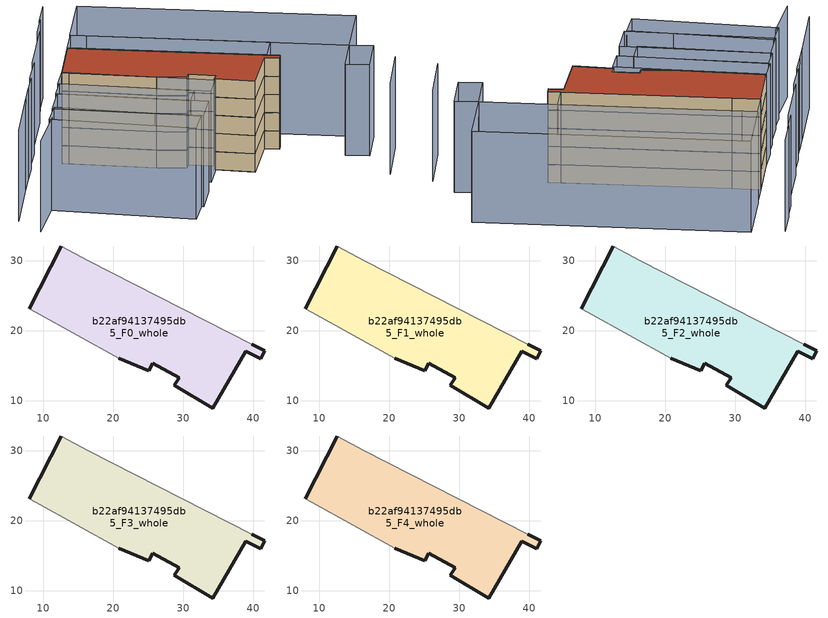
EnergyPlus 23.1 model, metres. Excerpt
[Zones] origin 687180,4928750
b22af94137495db5_F0_whole
 floor ground (EU_floor_Construction): 41.03,16.02 41.6,17.18 39.77,18.08 16.47,30.01 12.56,32.08 8.03,23.13 8.94,22.63 20.79,16.04 25.09,14.27 25.67,15.34 29.38,13.32 28.7,12.2 34.17,8.98 38.92,17.05 z0
 wall outside (EU_wall_Construction): 8.03,23.13 12.56,32.08 / 39.77,18.08 41.6,17.18 41.03,16.02 38.92,17.05 34.17,8.98 28.7,12.2 29.38,13.32 25.67,15.34 25.09,14.27 20.79,16.04 z0:3
 wall adiabatic (EU_wall_Construction): 20.79,16.04 8.94,22.63 8.03,23.13 / 12.56,32.08 16.47,30.01 39.77,18.08 z0:3
b22af94137495db5_F1_whole
 floor to b22af94137495db5_F0_whole (EU_floor_Construction): 41.03,16.02 41.6,17.18 39.77,18.08 16.47,30.01 12.56,32.08 8.03,23.13 8.94,22.63 20.79,16.04 25.09,14.27 25.67,15.34 29.38,13.32 28.7,12.2 34.17,8.98 38.92,17.05 z3
 wall outside (EU_wall_Construction): 8.03,23.13 12.56,32.08 / 39.77,18.08 41.6,17.18 41.03,16.02 38.92,17.05 34.17,8.98 28.7,12.2 29.38,13.32 25.67,15.34 25.09,14.27 20.79,16.04 z3:6
 wall adiabatic (EU_wall_Construction): 20.79,16.04 8.94,22.63 8.03,23.13 / 12.56,32.08 16.47,30.01 39.77,18.08 z3:6
b22af94137495db5_F2_whole
 floor to b22af94137495db5_F1_whole (EU_floor_Construction): 41.03,16.02 41.6,17.18 39.77,18.08 16.47,30.01 12.56,32.08 8.03,23.13 8.94,22.63 20.79,16.04 25.09,14.27 25.67,15.34 29.38,13.32 28.7,12.2 34.17,8.98 38.92,17.05 z6
 wall outside (EU_wall_Construction): 8.03,23.13 12.56,32.08 / 39.77,18.08 41.6,17.18 41.03,16.02 38.92,17.05 34.17,8.98 28.7,12.2 29.38,13.32 25.67,15.34 25.09,14.27 20.79,16.04 z6:9
 wall adiabatic (EU_wall_Construction): 20.79,16.04 8.94,22.63 8.03,23.13 / 12.56,32.08 16.47,30.01 39.77,18.08 z6:9
b22af94137495db5_F3_whole
 floor to b22af94137495db5_F2_whole (EU_floor_Construction): 41.03,16.02 41.6,17.18 39.77,18.08 16.47,30.01 12.56,32.08 8.03,23.13 8.94,22.63 20.79,16.04 25.09,14.27 25.67,15.34 29.38,13.32 28.7,12.2 34.17,8.98 38.92,17.05 z9
 wall outside (EU_wall_Construction): 8.03,23.13 12.56,32.08 / 39.77,18.08 41.6,17.18 41.03,16.02 38.92,17.05 34.17,8.98 28.7,12.2 29.38,13.32 25.67,15.34 25.09,14.27 20.79,16.04 z9:12
 wall adiabatic (EU_wall_Construction): 20.79,16.04 8.94,22.63 8.03,23.13 / 12.56,32.08 16.47,30.01 39.77,18.08 z9:12
b22af94137495db5_F4_whole
 floor to b22af94137495db5_F3_whole (EU_floor_Construction): 41.03,16.02 41.6,17.18 39.77,18.08 16.47,30.01 12.56,32.08 8.03,23.13 8.94,22.63 20.79,16.04 25.09,14.27 25.67,15.34 29.38,13.32 28.7,12.2 34.17,8.98 38.92,17.05 z12
 wall outside (EU_wall_Construction): 8.03,23.13 12.56,32.08 / 39.77,18.08 41.6,17.18 41.03,16.02 38.92,17.05 34.17,8.98 28.7,12.2 29.38,13.32 25.67,15.34 25.09,14.27 20.79,16.04 z12:15
 wall adiabatic (EU_wall_Construction): 20.79,16.04 8.94,22.63 8.03,23.13 / 12.56,32.08 16.47,30.01 39.77,18.08 z12:15
 roof outside (EU_roof_Construction): 39.77,18.08 41.6,17.18 41.03,16.02 38.92,17.05 34.17,8.98 28.7,12.2 29.38,13.32 25.67,15.34 25.09,14.27 20.79,16.04 8.94,22.63 8.03,23.13 12.56,32.08 16.47,30.01 z15
shading: 52.92,0.44 57.57,9.99 / -5.19,-0.99 -0.05,7.01 / -0.91,15.65 -6.62,4.29 / 0.98,19.32 -0.97,15.46 / 2.88,22.88 0.84,19.03 / 5.61,28.39 2.73,22.96 / 11.04,39.55 5.38,28.51 / 12.95,44.03 10.73,39.71 / 15.23,48.73 12.56,43.54 / 18.76,-5.09 -0.71,6.56 / -0.71,6.56 1.77,10.71 / 1.77,10.71 21.24,-0.93 / 21.24,-0.93 18.76,-5.09 / 4.2,15.56 24.57,4.26 / 24.57,4.26 21.7,-0.91 / 21.7,-0.91 1.33,10.39 / 1.33,10.39 4.2,15.56 / 6.07,19.25 24.14,8.98 / 24.14,8.98 22.09,5.37 / 22.09,5.37 4.02,15.64 / 4.02,15.64 6.07,19.25 / 26.42,7.69 5.89,19.36 / 5.89,19.36 8.1,23.25 / 8.1,23.25 28.64,11.58 / 28.64,11.58 26.42,7.69 / 14.81,36.52 42.06,22.53 / 42.06,22.53 39.76,18.05 / 39.76,18.05 12.51,32.04 / 12.51,32.04 14.81,36.52 / 52.82,17 14.78,36.54 / 14.78,36.54 20.19,47.07 / 20.19,47.07 58.23,27.53 / 58.23,27.53 52.82,17 / 56.2,15.33 52.79,8.5 / 52.79,8.5 49.42,10.18 / 49.42,10.18 52.82,17.01 / 52.82,17.01 56.2,15.33 z0:15
[Building]
EU S2 Campaign: North Axis=0; Terrain=City; Solar Distribution=FullExterior
[Site:Location]
Bologna: Latitude=44.5; Longitude=11.25; Time Zone=1; Elevation=37
[SizingPeriod:WeatherFileDays]
AnnualSizingPeriod: Begin Month=1; Begin Day of Month=1; End Month=12; End Day of Month=31; Day of Week for Start Day=Monday; Use Weather File Daylight Saving Period=No; Use Weather File Rain and Snow Indicators=No
[MATERIAL]
EU_InternalMass_Material: Roughness=MediumRough; Thickness=0.1; Conductivity=1; Density=1800; Specific Heat=900; Thermal Absorptance=0.9; Solar Absorptance=0.7; Visible Absorptance=0.7
[MATERIAL:NOMASS] Roughness=MediumRough; Thermal Absorptance=0.9; Solar Absorptance=0.7; Visible Absorptance=0.7
Name | Thermal Resistance
EU_wall_NoMass | 0.905828
EU_roof_NoMass | 0.37593
EU_floor_NoMass | 0.67114
[CONSTRUCTION]
EU_wall_Construction: EU_wall_NoMass
EU_roof_Construction: EU_roof_NoMass
EU_floor_Construction: EU_floor_NoMass
EU_InternalMass_Construction: EU_InternalMass_Material
[ZONE] Type=1; Multiplier=1; Ceiling Height=autocalculate; Floor Area=autocalculate; Part of Total Floor Area=Yes
Name | Volume
b22af94137495db5_F0_whole | 919.964
b22af94137495db5_F1_whole; b22af94137495db5_F2_whole; b22af94137495db5_F3_whole; b22af94137495db5_F4_whole | 919.962
[INTERNALMASS] Construction=EU_InternalMass_Construction; Surface Area=278.283
Name | Zone or ZoneList
b22af94137495db5_F0_whole_EU_InternalMass | b22af94137495db5_F0_whole
b22af94137495db5_F1_whole_EU_InternalMass | b22af94137495db5_F1_whole
b22af94137495db5_F2_whole_EU_InternalMass | b22af94137495db5_F2_whole
b22af94137495db5_F3_whole_EU_InternalMass | b22af94137495db5_F3_whole
b22af94137495db5_F4_whole_EU_InternalMass | b22af94137495db5_F4_whole
[OTHEREQUIPMENT] Fuel Type=Electricity; Design Level Calculation Method=Watts/Area; Power per Zone Floor Area=1; Fraction Latent=0; Fraction Radiant=0; Fraction Lost=0; Carbon Dioxide Generation Rate=0; EndUse Subcategory=EU_Step8_InternalGains
Name | Zone or ZoneList or Space or SpaceList | Schedule
EU_Step8_InternalGain_b22af94137495db5_F0_whole_f000 | b22af94137495db5_F0_whole | EU_Step8_GainSchedule_b22af94137495db5_F0_whole_f000
EU_Step8_InternalGain_b22af94137495db5_F1_whole_f000 | b22af94137495db5_F1_whole | EU_Step8_GainSchedule_b22af94137495db5_F1_whole_f000
EU_Step8_InternalGain_b22af94137495db5_F2_whole_f000 | b22af94137495db5_F2_whole | EU_Step8_GainSchedule_b22af94137495db5_F2_whole_f000
EU_Step8_InternalGain_b22af94137495db5_F3_whole_f000 | b22af94137495db5_F3_whole | EU_Step8_GainSchedule_b22af94137495db5_F3_whole_f000
EU_Step8_InternalGain_b22af94137495db5_F4_whole_f000 | b22af94137495db5_F4_whole | EU_Step8_GainSchedule_b22af94137495db5_F4_whole_f000
[ZONEVENTILATION:DESIGNFLOWRATE] Schedule=EU_AlwaysOn; Design Flow Rate Calculation Method=AirChanges/Hour; Air Changes per Hour=0.73129; Ventilation Type=Natural; Fan Pressure Rise=0; Fan Total Efficiency=1; Constant Term Coefficient=1; Temperature Term Coefficient=0; Velocity Term Coefficient=0; Velocity Squared Term Coefficient=0; Minimum Indoor Temperature=-100; Maximum Indoor Temperature=100; Delta Temperature=-100; Minimum Outdoor Temperature=-100; Maximum Outdoor Temperature=100; Maximum Wind Speed=40
Name | Zone or ZoneList or Space or SpaceList
EU_ConstantAir_b22af94137495db5_F0_whole | b22af94137495db5_F0_whole
EU_ConstantAir_b22af94137495db5_F1_whole | b22af94137495db5_F1_whole
EU_ConstantAir_b22af94137495db5_F2_whole | b22af94137495db5_F2_whole
EU_ConstantAir_b22af94137495db5_F3_whole | b22af94137495db5_F3_whole
EU_ConstantAir_b22af94137495db5_F4_whole | b22af94137495db5_F4_whole
[HVACTEMPLATE:THERMOSTAT] Constant Heating Setpoint=20; Constant Cooling Setpoint=50
EU_HeatOnly_b22af94137495db5_F0_whole; EU_HeatOnly_b22af94137495db5_F1_whole; EU_HeatOnly_b22af94137495db5_F2_whole; EU_HeatOnly_b22af94137495db5_F3_whole; EU_HeatOnly_b22af94137495db5_F4_whole
[HVACTEMPLATE:ZONE:IDEALLOADSAIRSYSTEM] System Availability Schedule=EU_AlwaysOn; Maximum Heating Supply Air Temperature=50; Minimum Cooling Supply Air Temperature=13; Maximum Heating Supply Air Humidity Ratio=0.0156; Minimum Cooling Supply Air Humidity Ratio=0.0077; Heating Limit=NoLimit; Cooling Limit=NoLimit; Heating Availability Schedule=EU_AlwaysOn; Cooling Availability Schedule=EU_CoolingOff; Dehumidification Control Type=ConstantSensibleHeatRatio; Cooling Sensible Heat Ratio=0.7; Dehumidification Setpoint=60; Humidification Control Type=None; Humidification Setpoint=30; Outdoor Air Method=None; Outdoor Air Flow Rate per Person=0.00944; Outdoor Air Flow Rate per Zone Floor Area=0; Outdoor Air Flow Rate per Zone=0; Demand Controlled Ventilation Type=None; Outdoor Air Economizer Type=NoEconomizer; Heat Recovery Type=None; Sensible Heat Recovery Effectiveness=0.7; Latent Heat Recovery Effectiveness=0.65
Name | Template Thermostat
b22af94137495db5_F0_whole | EU_HeatOnly_b22af94137495db5_F0_whole
b22af94137495db5_F1_whole | EU_HeatOnly_b22af94137495db5_F1_whole
b22af94137495db5_F2_whole | EU_HeatOnly_b22af94137495db5_F2_whole
b22af94137495db5_F3_whole | EU_HeatOnly_b22af94137495db5_F3_whole
b22af94137495db5_F4_whole | EU_HeatOnly_b22af94137495db5_F4_whole
[SIZING:ZONE] Zone Cooling Design Supply Air Temperature Input Method=SupplyAirTemperature; Zone Cooling Design Supply Air Temperature=13; Zone Heating Design Supply Air Temperature Input Method=SupplyAirTemperature; Zone Heating Design Supply Air Temperature=50; Zone Cooling Design Supply Air Humidity Ratio=0.008; Zone Heating Design Supply Air Humidity Ratio=0.008; Cooling Design Air Flow Method=DesignDay; Cooling Design Air Flow Rate=0; Cooling Minimum Air Flow per Zone Floor Area=0.000762; Cooling Minimum Air Flow=0; Cooling Minimum Air Flow Fraction=0.2; Heating Design Air Flow Method=DesignDay; Heating Design Air Flow Rate=0; Heating Maximum Air Flow per Zone Floor Area=0.002032; Heating Maximum Air Flow=0.141576; Heating Maximum Air Flow Fraction=0.3; Account for Dedicated Outdoor Air System=No; Dedicated Outdoor Air System Control Strategy=NeutralSupplyAir; Dedicated Outdoor Air Low Setpoint Temperature for Design=autosize; Dedicated Outdoor Air High Setpoint Temperature for Design=autosize; Zone Load Sizing Method=Sensible Load Only No Latent Load; Zone Latent Cooling Design Supply Air Humidity Ratio Input Method=HumidityRatioDifference; Zone Cooling Design Supply Air Humidity Ratio Difference=0.005; Zone Latent Heating Design Supply Air Humidity Ratio Input Method=HumidityRatioDifference; Zone Humidification Design Supply Air Humidity Ratio Difference=0.005
b22af94137495db5_F0_whole; b22af94137495db5_F1_whole; b22af94137495db5_F2_whole; b22af94137495db5_F3_whole; b22af94137495db5_F4_whole
[SCHEDULE:CONSTANT]
Name | Hourly Value
EU_AlwaysOn | 1
EU_CoolingOff | 0
[SCHEDULE:FILE] Column Number=1; Rows to Skip at Top=0; Number of Hours of Data=8760; Column Separator=Comma; Interpolate to Timestep=No; Minutes per Item=60; Adjust Schedule for Daylight Savings=Yes
Name | File
EU_Step8_GainSchedule_b22af94137495db5_F0_whole_f000 | ../../schedules/b22af94137495db5/b22af94137495db5_F0_whole_f000_gain.csv
EU_Step8_GainSchedule_b22af94137495db5_F1_whole_f000 | ../../schedules/b22af94137495db5/b22af94137495db5_F1_whole_f000_gain.csv
EU_Step8_GainSchedule_b22af94137495db5_F2_whole_f000 | ../../schedules/b22af94137495db5/b22af94137495db5_F2_whole_f000_gain.csv
EU_Step8_GainSchedule_b22af94137495db5_F3_whole_f000 | ../../schedules/b22af94137495db5/b22af94137495db5_F3_whole_f000_gain.csv
EU_Step8_GainSchedule_b22af94137495db5_F4_whole_f000 | ../../schedules/b22af94137495db5/b22af94137495db5_F4_whole_f000_gain.csv
